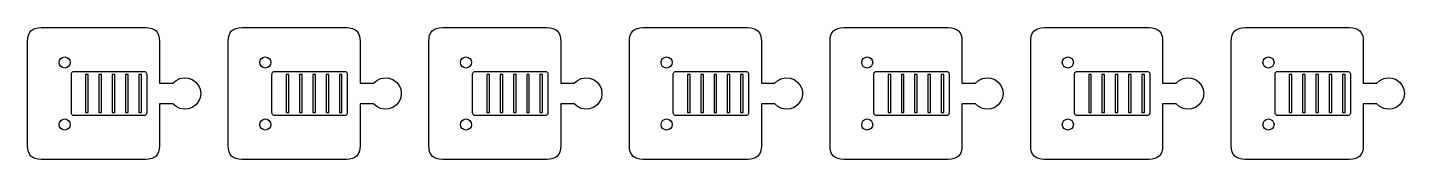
# Model space of a CAD drawing. Extents: x 4 to 204, y 4 to 23.
import ezdxf

# ---------------------------------------------------------------- set-up
doc = ezdxf.new("R2010")
doc.units = 0
doc.layers.add('CUT', color=1, linetype='CONTINUOUS')
doc.layers.add('RASTER', color=7, linetype='CONTINUOUS')

msp = doc.modelspace()

# ---------------------------------------------------------------- linework, layer by layer
at = {"layer": 'CUT'}
for points in [[(4, 21.2), (4.031, 21.669), (4.125, 22.075), (4.281, 22.419), (4.5, 22.7), (4.781, 22.919), (5.125, 23.075), (5.531, 23.169), (6, 23.2), (21.2, 23.2), (21.669, 23.169), (22.075, 23.075), (22.419, 22.919), (22.7, 22.7), (22.919, 22.419), (23.075, 22.075), (23.169, 21.669), (23.2, 21.2), (23.2, 15.1), (25.156, 15.1), (25.62, 15.511), (26.176, 15.783), (26.785, 15.897), (27.402, 15.844), (27.983, 15.629), (28.485, 15.266), (28.872, 14.783), (29.117, 14.214), (29.2, 13.6), (29.117, 12.986), (28.872, 12.417), (28.485, 11.934), (27.983, 11.571), (27.402, 11.356), (26.785, 11.303), (26.176, 11.417), (25.62, 11.689), (25.156, 12.1), (23.2, 12.1), (23.2, 6), (23.169, 5.531), (23.075, 5.125), (22.919, 4.781), (22.7, 4.5), (22.419, 4.281), (22.075, 4.125), (21.669, 4.031), (21.2, 4), (6, 4), (5.531, 4.031), (5.125, 4.125), (4.781, 4.281), (4.5, 4.5), (4.281, 4.781), (4.125, 5.125), (4.031, 5.531), (4, 6)], [(33.2, 21.2), (33.231, 21.669), (33.325, 22.075), (33.481, 22.419), (33.7, 22.7), (33.981, 22.919), (34.325, 23.075), (34.731, 23.169), (35.2, 23.2), (50.4, 23.2), (50.869, 23.169), (51.275, 23.075), (51.619, 22.919), (51.9, 22.7), (52.119, 22.419), (52.275, 22.075), (52.369, 21.669), (52.4, 21.2), (52.4, 15.1), (54.356, 15.1), (54.82, 15.511), (55.376, 15.783), (55.985, 15.897), (56.602, 15.844), (57.183, 15.629), (57.685, 15.266), (58.072, 14.783), (58.317, 14.214), (58.4, 13.6), (58.317, 12.986), (58.072, 12.417), (57.685, 11.934), (57.183, 11.571), (56.602, 11.356), (55.985, 11.303), (55.376, 11.417), (54.82, 11.689), (54.356, 12.1), (52.4, 12.1), (52.4, 6), (52.369, 5.531), (52.275, 5.125), (52.119, 4.781), (51.9, 4.5), (51.619, 4.281), (51.275, 4.125), (50.869, 4.031), (50.4, 4), (35.2, 4), (34.731, 4.031), (34.325, 4.125), (33.981, 4.281), (33.7, 4.5), (33.481, 4.781), (33.325, 5.125), (33.231, 5.531), (33.2, 6)], [(62.4, 21.2), (62.431, 21.669), (62.525, 22.075), (62.681, 22.419), (62.9, 22.7), (63.181, 22.919), (63.525, 23.075), (63.931, 23.169), (64.4, 23.2), (79.6, 23.2), (80.069, 23.169), (80.475, 23.075), (80.819, 22.919), (81.1, 22.7), (81.319, 22.419), (81.475, 22.075), (81.569, 21.669), (81.6, 21.2), (81.6, 15.1), (83.556, 15.1), (84.02, 15.511), (84.576, 15.783), (85.185, 15.897), (85.802, 15.844), (86.383, 15.629), (86.885, 15.266), (87.272, 14.783), (87.517, 14.214), (87.6, 13.6), (87.517, 12.986), (87.272, 12.417), (86.885, 11.934), (86.383, 11.571), (85.802, 11.356), (85.185, 11.303), (84.576, 11.417), (84.02, 11.689), (83.556, 12.1), (81.6, 12.1), (81.6, 6), (81.569, 5.531), (81.475, 5.125), (81.319, 4.781), (81.1, 4.5), (80.819, 4.281), (80.475, 4.125), (80.069, 4.031), (79.6, 4), (64.4, 4), (63.931, 4.031), (63.525, 4.125), (63.181, 4.281), (62.9, 4.5), (62.681, 4.781), (62.525, 5.125), (62.431, 5.531), (62.4, 6)], [(91.6, 21.2), (91.631, 21.669), (91.725, 22.075), (91.881, 22.419), (92.1, 22.7), (92.381, 22.919), (92.725, 23.075), (93.131, 23.169), (93.6, 23.2), (108.8, 23.2), (109.269, 23.169), (109.675, 23.075), (110.019, 22.919), (110.3, 22.7), (110.519, 22.419), (110.675, 22.075), (110.769, 21.669), (110.8, 21.2), (110.8, 15.1), (112.756, 15.1), (113.22, 15.511), (113.776, 15.783), (114.385, 15.897), (115.002, 15.844), (115.583, 15.629), (116.085, 15.266), (116.472, 14.783), (116.717, 14.214), (116.8, 13.6), (116.717, 12.986), (116.472, 12.417), (116.085, 11.934), (115.583, 11.571), (115.002, 11.356), (114.385, 11.303), (113.776, 11.417), (113.22, 11.689), (112.756, 12.1), (110.8, 12.1), (110.8, 6), (110.769, 5.531), (110.675, 5.125), (110.519, 4.781), (110.3, 4.5), (110.019, 4.281), (109.675, 4.125), (109.269, 4.031), (108.8, 4), (93.6, 4), (93.131, 4.031), (92.725, 4.125), (92.381, 4.281), (92.1, 4.5), (91.881, 4.781), (91.725, 5.125), (91.631, 5.531), (91.6, 6)], [(120.8, 21.2), (120.831, 21.669), (120.925, 22.075), (121.081, 22.419), (121.3, 22.7), (121.581, 22.919), (121.925, 23.075), (122.331, 23.169), (122.8, 23.2), (138, 23.2), (138.469, 23.169), (138.875, 23.075), (139.219, 22.919), (139.5, 22.7), (139.719, 22.419), (139.875, 22.075), (139.969, 21.669), (140, 21.2), (140, 15.1), (141.956, 15.1), (142.42, 15.511), (142.976, 15.783), (143.585, 15.897), (144.202, 15.844), (144.783, 15.629), (145.285, 15.266), (145.672, 14.783), (145.917, 14.214), (146, 13.6), (145.917, 12.986), (145.672, 12.417), (145.285, 11.934), (144.783, 11.571), (144.202, 11.356), (143.585, 11.303), (142.976, 11.417), (142.42, 11.689), (141.956, 12.1), (140, 12.1), (140, 6), (139.969, 5.531), (139.875, 5.125), (139.719, 4.781), (139.5, 4.5), (139.219, 4.281), (138.875, 4.125), (138.469, 4.031), (138, 4), (122.8, 4), (122.331, 4.031), (121.925, 4.125), (121.581, 4.281), (121.3, 4.5), (121.081, 4.781), (120.925, 5.125), (120.831, 5.531), (120.8, 6)], [(150, 21.2), (150.031, 21.669), (150.125, 22.075), (150.281, 22.419), (150.5, 22.7), (150.781, 22.919), (151.125, 23.075), (151.531, 23.169), (152, 23.2), (167.2, 23.2), (167.669, 23.169), (168.075, 23.075), (168.419, 22.919), (168.7, 22.7), (168.919, 22.419), (169.075, 22.075), (169.169, 21.669), (169.2, 21.2), (169.2, 15.1), (171.156, 15.1), (171.62, 15.511), (172.176, 15.783), (172.785, 15.897), (173.402, 15.844), (173.983, 15.629), (174.485, 15.266), (174.872, 14.783), (175.117, 14.214), (175.2, 13.6), (175.117, 12.986), (174.872, 12.417), (174.485, 11.934), (173.983, 11.571), (173.402, 11.356), (172.785, 11.303), (172.176, 11.417), (171.62, 11.689), (171.156, 12.1), (169.2, 12.1), (169.2, 6), (169.169, 5.531), (169.075, 5.125), (168.919, 4.781), (168.7, 4.5), (168.419, 4.281), (168.075, 4.125), (167.669, 4.031), (167.2, 4), (152, 4), (151.531, 4.031), (151.125, 4.125), (150.781, 4.281), (150.5, 4.5), (150.281, 4.781), (150.125, 5.125), (150.031, 5.531), (150, 6)], [(179.2, 21.2), (179.231, 21.669), (179.325, 22.075), (179.481, 22.419), (179.7, 22.7), (179.981, 22.919), (180.325, 23.075), (180.731, 23.169), (181.2, 23.2), (196.4, 23.2), (196.869, 23.169), (197.275, 23.075), (197.619, 22.919), (197.9, 22.7), (198.119, 22.419), (198.275, 22.075), (198.369, 21.669), (198.4, 21.2), (198.4, 15.1), (200.356, 15.1), (200.82, 15.511), (201.376, 15.783), (201.985, 15.897), (202.602, 15.844), (203.183, 15.629), (203.685, 15.266), (204.072, 14.783), (204.317, 14.214), (204.4, 13.6), (204.317, 12.986), (204.072, 12.417), (203.685, 11.934), (203.183, 11.571), (202.602, 11.356), (201.985, 11.303), (201.376, 11.417), (200.82, 11.689), (200.356, 12.1), (198.4, 12.1), (198.4, 6), (198.369, 5.531), (198.275, 5.125), (198.119, 4.781), (197.9, 4.5), (197.619, 4.281), (197.275, 4.125), (196.869, 4.031), (196.4, 4), (181.2, 4), (180.731, 4.031), (180.325, 4.125), (179.981, 4.281), (179.7, 4.5), (179.481, 4.781), (179.325, 5.125), (179.231, 5.531), (179.2, 6)]]:
    msp.add_lwpolyline(points, close=True, dxfattribs=at)
at = {"layer": 'RASTER'}
for points in [[(10.374, 16.342), (10.382, 16.455), (10.405, 16.553), (10.442, 16.637), (10.495, 16.705), (10.563, 16.758), (10.647, 16.795), (10.745, 16.818), (10.858, 16.826), (20.858, 16.826), (20.971, 16.818), (21.069, 16.795), (21.152, 16.758), (21.22, 16.705), (21.273, 16.637), (21.311, 16.553), (21.334, 16.455), (21.341, 16.342), (21.341, 10.858), (21.334, 10.745), (21.311, 10.647), (21.273, 10.563), (21.22, 10.495), (21.152, 10.442), (21.069, 10.405), (20.971, 10.382), (20.858, 10.374), (10.858, 10.374), (10.745, 10.382), (10.647, 10.405), (10.563, 10.442), (10.495, 10.495), (10.442, 10.563), (10.405, 10.647), (10.382, 10.745), (10.374, 10.858)], [(12.439, 16.342), (12.439, 10.858), (12.826, 10.858), (12.826, 16.342), (12.439, 16.342)], [(14.374, 16.342), (14.374, 10.858), (14.761, 10.858), (14.761, 16.342), (14.374, 16.342)], [(16.31, 16.342), (16.31, 10.858), (16.697, 10.858), (16.697, 16.342), (16.31, 16.342)], [(18.245, 16.342), (18.245, 10.858), (18.632, 10.858), (18.632, 16.342), (18.245, 16.342)], [(20.18, 16.342), (20.18, 10.858), (20.567, 10.858), (20.567, 16.342), (20.18, 16.342)], [(39.574, 16.342), (39.582, 16.455), (39.605, 16.553), (39.642, 16.637), (39.695, 16.705), (39.763, 16.758), (39.847, 16.795), (39.945, 16.818), (40.058, 16.826), (50.058, 16.826), (50.171, 16.818), (50.269, 16.795), (50.352, 16.758), (50.42, 16.705), (50.473, 16.637), (50.511, 16.553), (50.534, 16.455), (50.541, 16.342), (50.541, 10.858), (50.534, 10.745), (50.511, 10.647), (50.473, 10.563), (50.42, 10.495), (50.352, 10.442), (50.269, 10.405), (50.171, 10.382), (50.058, 10.374), (40.058, 10.374), (39.945, 10.382), (39.847, 10.405), (39.763, 10.442), (39.695, 10.495), (39.642, 10.563), (39.605, 10.647), (39.582, 10.745), (39.574, 10.858)], [(41.639, 16.342), (41.639, 10.858), (42.026, 10.858), (42.026, 16.342), (41.639, 16.342)], [(43.574, 16.342), (43.574, 10.858), (43.961, 10.858), (43.961, 16.342), (43.574, 16.342)], [(45.51, 16.342), (45.51, 10.858), (45.897, 10.858), (45.897, 16.342), (45.51, 16.342)], [(47.445, 16.342), (47.445, 10.858), (47.832, 10.858), (47.832, 16.342), (47.445, 16.342)], [(49.38, 16.342), (49.38, 10.858), (49.767, 10.858), (49.767, 16.342), (49.38, 16.342)], [(68.774, 16.342), (68.782, 16.455), (68.805, 16.553), (68.842, 16.637), (68.895, 16.705), (68.963, 16.758), (69.047, 16.795), (69.145, 16.818), (69.258, 16.826), (79.258, 16.826), (79.371, 16.818), (79.469, 16.795), (79.552, 16.758), (79.62, 16.705), (79.673, 16.637), (79.711, 16.553), (79.734, 16.455), (79.741, 16.342), (79.741, 10.858), (79.734, 10.745), (79.711, 10.647), (79.673, 10.563), (79.62, 10.495), (79.552, 10.442), (79.469, 10.405), (79.371, 10.382), (79.258, 10.374), (69.258, 10.374), (69.145, 10.382), (69.047, 10.405), (68.963, 10.442), (68.895, 10.495), (68.842, 10.563), (68.805, 10.647), (68.782, 10.745), (68.774, 10.858)], [(70.839, 16.342), (70.839, 10.858), (71.226, 10.858), (71.226, 16.342), (70.839, 16.342)], [(72.774, 16.342), (72.774, 10.858), (73.161, 10.858), (73.161, 16.342), (72.774, 16.342)], [(74.71, 16.342), (74.71, 10.858), (75.097, 10.858), (75.097, 16.342), (74.71, 16.342)], [(76.645, 16.342), (76.645, 10.858), (77.032, 10.858), (77.032, 16.342), (76.645, 16.342)], [(78.58, 16.342), (78.58, 10.858), (78.967, 10.858), (78.967, 16.342), (78.58, 16.342)], [(97.974, 16.342), (97.982, 16.455), (98.005, 16.553), (98.042, 16.637), (98.095, 16.705), (98.163, 16.758), (98.247, 16.795), (98.345, 16.818), (98.458, 16.826), (108.458, 16.826), (108.571, 16.818), (108.669, 16.795), (108.752, 16.758), (108.82, 16.705), (108.873, 16.637), (108.911, 16.553), (108.934, 16.455), (108.941, 16.342), (108.941, 10.858), (108.934, 10.745), (108.911, 10.647), (108.873, 10.563), (108.82, 10.495), (108.752, 10.442), (108.669, 10.405), (108.571, 10.382), (108.458, 10.374), (98.458, 10.374), (98.345, 10.382), (98.247, 10.405), (98.163, 10.442), (98.095, 10.495), (98.042, 10.563), (98.005, 10.647), (97.982, 10.745), (97.974, 10.858)], [(100.039, 16.342), (100.039, 10.858), (100.426, 10.858), (100.426, 16.342), (100.039, 16.342)], [(101.974, 16.342), (101.974, 10.858), (102.361, 10.858), (102.361, 16.342), (101.974, 16.342)], [(103.91, 16.342), (103.91, 10.858), (104.297, 10.858), (104.297, 16.342), (103.91, 16.342)], [(105.845, 16.342), (105.845, 10.858), (106.232, 10.858), (106.232, 16.342), (105.845, 16.342)], [(107.78, 16.342), (107.78, 10.858), (108.167, 10.858), (108.167, 16.342), (107.78, 16.342)], [(127.174, 16.342), (127.182, 16.455), (127.205, 16.553), (127.242, 16.637), (127.295, 16.705), (127.363, 16.758), (127.447, 16.795), (127.545, 16.818), (127.658, 16.826), (137.658, 16.826), (137.771, 16.818), (137.869, 16.795), (137.952, 16.758), (138.02, 16.705), (138.073, 16.637), (138.111, 16.553), (138.134, 16.455), (138.141, 16.342), (138.141, 10.858), (138.134, 10.745), (138.111, 10.647), (138.073, 10.563), (138.02, 10.495), (137.952, 10.442), (137.869, 10.405), (137.771, 10.382), (137.658, 10.374), (127.658, 10.374), (127.545, 10.382), (127.447, 10.405), (127.363, 10.442), (127.295, 10.495), (127.242, 10.563), (127.205, 10.647), (127.182, 10.745), (127.174, 10.858)], [(129.239, 16.342), (129.239, 10.858), (129.626, 10.858), (129.626, 16.342), (129.239, 16.342)], [(131.174, 16.342), (131.174, 10.858), (131.561, 10.858), (131.561, 16.342), (131.174, 16.342)], [(133.11, 16.342), (133.11, 10.858), (133.497, 10.858), (133.497, 16.342), (133.11, 16.342)], [(135.045, 16.342), (135.045, 10.858), (135.432, 10.858), (135.432, 16.342), (135.045, 16.342)], [(136.98, 16.342), (136.98, 10.858), (137.367, 10.858), (137.367, 16.342), (136.98, 16.342)], [(156.374, 16.342), (156.382, 16.455), (156.405, 16.553), (156.442, 16.637), (156.495, 16.705), (156.563, 16.758), (156.647, 16.795), (156.745, 16.818), (156.858, 16.826), (166.858, 16.826), (166.971, 16.818), (167.069, 16.795), (167.152, 16.758), (167.22, 16.705), (167.273, 16.637), (167.311, 16.553), (167.334, 16.455), (167.341, 16.342), (167.341, 10.858), (167.334, 10.745), (167.311, 10.647), (167.273, 10.563), (167.22, 10.495), (167.152, 10.442), (167.069, 10.405), (166.971, 10.382), (166.858, 10.374), (156.858, 10.374), (156.745, 10.382), (156.647, 10.405), (156.563, 10.442), (156.495, 10.495), (156.442, 10.563), (156.405, 10.647), (156.382, 10.745), (156.374, 10.858)], [(158.439, 16.342), (158.439, 10.858), (158.826, 10.858), (158.826, 16.342), (158.439, 16.342)], [(160.374, 16.342), (160.374, 10.858), (160.761, 10.858), (160.761, 16.342), (160.374, 16.342)], [(162.31, 16.342), (162.31, 10.858), (162.697, 10.858), (162.697, 16.342), (162.31, 16.342)], [(164.245, 16.342), (164.245, 10.858), (164.632, 10.858), (164.632, 16.342), (164.245, 16.342)], [(166.18, 16.342), (166.18, 10.858), (166.567, 10.858), (166.567, 16.342), (166.18, 16.342)], [(185.574, 16.342), (185.582, 16.455), (185.605, 16.553), (185.642, 16.637), (185.695, 16.705), (185.763, 16.758), (185.847, 16.795), (185.945, 16.818), (186.058, 16.826), (196.058, 16.826), (196.171, 16.818), (196.269, 16.795), (196.352, 16.758), (196.42, 16.705), (196.473, 16.637), (196.511, 16.553), (196.534, 16.455), (196.541, 16.342), (196.541, 10.858), (196.534, 10.745), (196.511, 10.647), (196.473, 10.563), (196.42, 10.495), (196.352, 10.442), (196.269, 10.405), (196.171, 10.382), (196.058, 10.374), (186.058, 10.374), (185.945, 10.382), (185.847, 10.405), (185.763, 10.442), (185.695, 10.495), (185.642, 10.563), (185.605, 10.647), (185.582, 10.745), (185.574, 10.858)], [(187.639, 16.342), (187.639, 10.858), (188.026, 10.858), (188.026, 16.342), (187.639, 16.342)], [(189.574, 16.342), (189.574, 10.858), (189.961, 10.858), (189.961, 16.342), (189.574, 16.342)], [(191.51, 16.342), (191.51, 10.858), (191.897, 10.858), (191.897, 16.342), (191.51, 16.342)], [(193.445, 16.342), (193.445, 10.858), (193.832, 10.858), (193.832, 16.342), (193.445, 16.342)], [(195.38, 16.342), (195.38, 10.858), (195.767, 10.858), (195.767, 16.342), (195.38, 16.342)]]:
    msp.add_lwpolyline(points, close=True, dxfattribs=at)
for centre in [(9.407, 18.116), (38.607, 18.116), (67.807, 18.116), (97.007, 18.116), (126.207, 18.116), (155.407, 18.116), (184.607, 18.116), (9.407, 9.084), (38.607, 9.084), (67.807, 9.084), (97.007, 9.084), (126.207, 9.084), (155.407, 9.084), (184.607, 9.084)]:
    msp.add_circle(centre, 0.806, dxfattribs=at)

doc.saveas('drawing.dxf')
